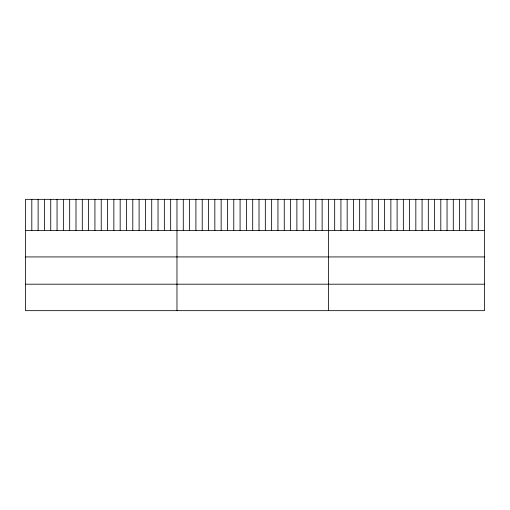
<?xml version="1.0" encoding="UTF-8"?>
<svg xmlns="http://www.w3.org/2000/svg" width="510" height="510" viewBox="0 0 510 510"><rect width="100%" height="100%" fill="white"/><g stroke="black" fill="none" stroke-linecap="round" stroke-linejoin="round"><path stroke-width="0.76" d="M25.5 230.469L484.5 230.469M25.5 256.932L484.5 256.932M25.5 284.197L484.5 284.197M478.259 199.34L478.259 230.469M472.018 199.34L472.018 230.469M465.77 199.34L465.77 230.469M459.529 199.34L459.529 230.469M453.288 199.34L453.288 230.469M447.047 199.34L447.047 230.469M440.806 199.34L440.806 230.469M434.558 199.34L434.558 230.469M428.317 199.34L428.317 230.469M422.076 199.34L422.076 230.469M415.835 199.34L415.835 230.469M409.594 199.34L409.594 230.469M403.346 199.34L403.346 230.469M397.105 199.34L397.105 230.469M390.864 199.34L390.864 230.469M384.623 199.34L384.623 230.469M378.382 199.34L378.382 230.469M372.134 199.34L372.134 230.469M365.893 199.34L365.893 230.469M359.652 199.34L359.652 230.469M353.411 199.34L353.411 230.469M347.17 199.34L347.17 230.469M340.922 199.34L340.922 230.469M334.681 199.34L334.681 230.469M328.44 199.34L328.44 310.66M322.129 199.34L322.129 230.469M315.817 199.34L315.817 230.469M309.506 199.34L309.506 230.469M303.195 199.34L303.195 230.469M296.884 199.34L296.884 230.469M290.572 199.34L290.572 230.469M284.261 199.34L284.261 230.469M277.95 199.34L277.95 230.469M271.639 199.34L271.639 230.469M265.327 199.34L265.327 230.469M259.016 199.34L259.016 230.469M252.705 199.34L252.705 230.469M246.394 199.34L246.394 230.469M240.083 199.34L240.083 230.469M233.771 199.34L233.771 230.469M227.46 199.34L227.46 230.469M221.149 199.34L221.149 230.469M214.837 199.34L214.837 230.469M208.526 199.34L208.526 230.469M202.215 199.34L202.215 230.469M195.904 199.34L195.904 230.469M189.592 199.34L189.592 230.469M183.281 199.34L183.281 230.469M176.97 199.34L176.97 310.66M170.659 199.34L170.659 230.469M164.347 199.34L164.347 230.469M158.036 199.34L158.036 230.469M151.725 199.34L151.725 230.469M145.414 199.34L145.414 230.469M139.102 199.34L139.102 230.469M132.791 199.34L132.791 230.469M126.48 199.34L126.48 230.469M120.169 199.34L120.169 230.469M113.857 199.34L113.857 230.469M107.546 199.34L107.546 230.469M101.235 199.34L101.235 230.469M94.924 199.34L94.924 230.469M88.612 199.34L88.612 230.469M82.301 199.34L82.301 230.469M75.99 199.34L75.99 230.469M69.679 199.34L69.679 230.469M63.367 199.34L63.367 230.469M57.056 199.34L57.056 230.469M50.745 199.34L50.745 230.469M44.434 199.34L44.434 230.469M38.122 199.34L38.122 230.469M31.811 199.34L31.811 230.469M484.5 199.34L25.5 199.34L25.5 310.66L484.5 310.66L484.5 199.34"/></g></svg>
